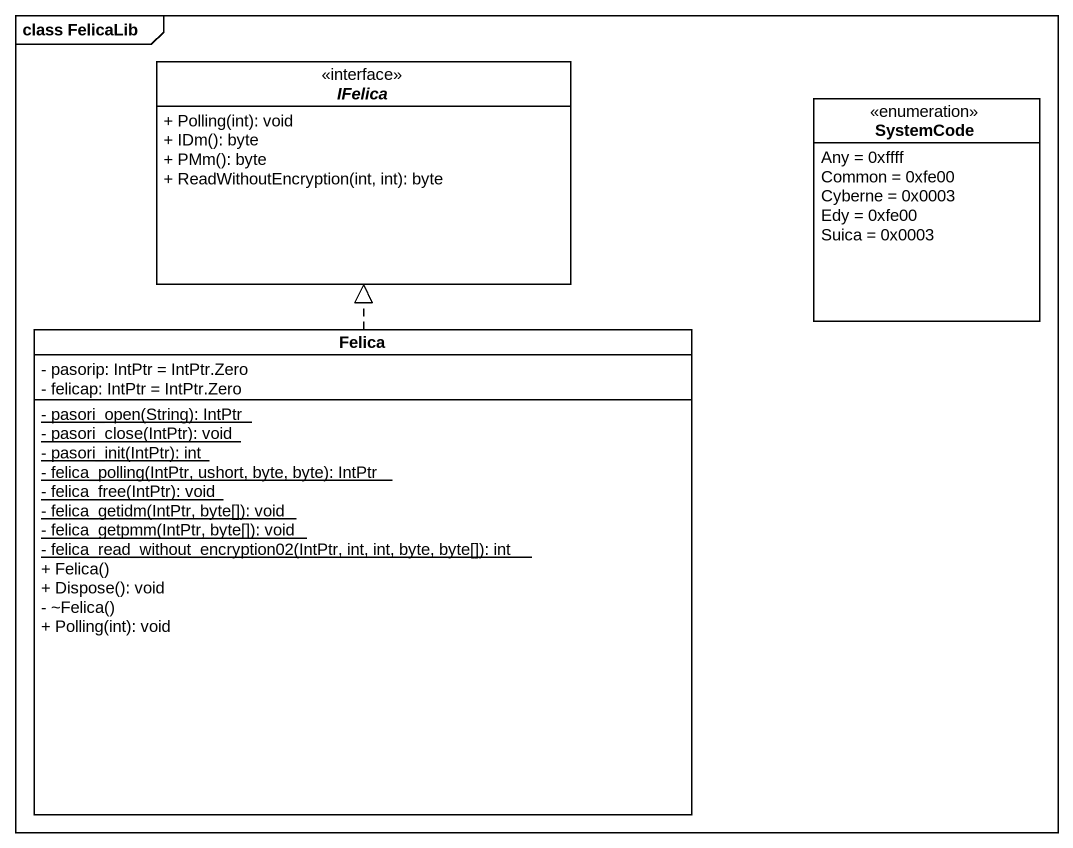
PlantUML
@startuml
mainframe class FelicaLib
hide circle
hide empty members
skinparam classAttributeIconSize 0
interface IFelica <<interface>> {
  + Polling(int): void
  + IDm(): byte
  + PMm(): byte
  + ReadWithoutEncryption(int, int): byte
}
enum SystemCode {
  Any = 0xffff
  Common = 0xfe00
  Cyberne = 0x0003
  Edy = 0xfe00
  Suica = 0x0003
}
class Felica {
  - pasorip: IntPtr = IntPtr.Zero
  - felicap: IntPtr = IntPtr.Zero
  {static} - pasori_open(String): IntPtr
  {static} - pasori_close(IntPtr): void
  {static} - pasori_init(IntPtr): int
  {static} - felica_polling(IntPtr, ushort, byte, byte): IntPtr
  {static} - felica_free(IntPtr): void
  {static} - felica_getidm(IntPtr, byte[]): void
  {static} - felica_getpmm(IntPtr, byte[]): void
  {static} - felica_read_without_encryption02(IntPtr, int, int, byte, byte[]): int
  + Felica()
  + Dispose(): void
  - ~Felica()
  + Polling(int): void
}
Felica .up.|> IFelica
@enduml
